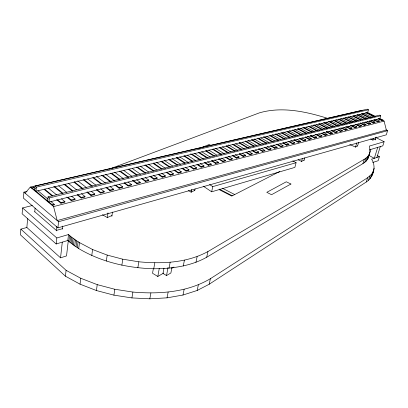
<?xml version="1.0" encoding="UTF-8"?>
<svg xmlns="http://www.w3.org/2000/svg" width="408" height="408" viewBox="0 0 408 408"><rect width="100%" height="100%" fill="white"/><g stroke="black" fill="none" stroke-linecap="round" stroke-linejoin="round"><path stroke-width="0.61" d="M26.877 227.486L20.864 229.133L20.4 234.804L65.413 276.196L80.05 284.177L96.416 290.537L113.914 295.147L131.927 297.922L149.833 298.819L167.035 297.845L182.983 295.035L197.171 290.47L209.177 284.243L366.282 181.994C373.529 177.383 376.564 166.489 371.606 159.161L379.415 156.682L378.15 160.711L372.744 162.46M32.365 205.494L22.598 207.947L22.124 213.787L56.171 243.979L67.825 240.475L73.481 245.045L78.724 248.584C101.306 262.043 127.633 268.071 153.75 268.765C171.926 268.709 190.628 266.251 206.708 257.249L362.911 163.634C365.956 161.843 368.659 158.906 368.898 155.229M26.994 191.418L23.893 192.148L23.409 198.115L57.905 227.858L386.289 134.834L387.6 130.667L385.907 129.826M27.647 218.331L26.862 227.491L60.542 257.82L66.529 255.918L68.335 240.322M31.538 188.134L31.589 187.527L33.558 187.068L35.486 188.674M33.502 187.68L33.558 187.068M34.746 190.169L35.113 186.068L367.271 109.181L368.48 109.772L367.654 112.552L36.016 191.23L36.389 187.129L35.113 186.068M34.757 211.91L35.098 208.151M47.67 200.976L48.078 196.834L379.496 115.153L380.735 115.755L379.879 118.555L48.986 202.082L49.399 197.936L48.078 196.834M31.589 187.527L52.306 204.857L52.239 205.479L54.218 204.969L54.284 204.347L50.908 201.537M56.314 230.857L56.768 226.562M56.171 243.979L56.819 237.976L22.598 207.947M57.905 227.858L58.563 221.717L23.893 192.148M61.506 198.859L64.892 201.629L64.821 202.246L60.945 203.24L61.011 202.623L57.63 199.838M62.358 229.128L62.699 226.078M60.542 257.82L62.291 242.138M71.579 196.233L75.057 199.022L74.985 199.634L71.196 200.609L71.267 199.996L67.876 197.253M67.825 240.475L68.508 234.539L56.819 237.976M68.881 241.398L69.569 235.452L68.508 234.539M65.413 276.196L66.096 270.325L20.864 229.133M69.972 242.316L70.671 236.37L69.569 235.452M71.104 243.229L71.808 237.278L70.671 236.37M72.272 244.137L72.981 238.18L71.808 237.278M73.481 245.045L74.195 239.078L72.981 238.18M74.73 245.937L75.449 239.97L74.195 239.078M81.508 193.729L84.992 196.477L84.92 197.079L81.212 198.033L81.289 197.426L77.806 194.662M76.016 246.83L76.745 240.858L75.449 239.97M77.347 247.712L78.081 241.74L76.745 240.858M78.724 248.584L79.463 242.607L78.081 241.74M91.219 191.276L94.712 193.984L94.636 194.58L91.01 195.514L91.086 194.912L87.098 191.801M80.05 284.177L80.804 278.287L66.096 270.325M91.774 255.52L92.575 249.518L79.463 242.607M100.72 188.879L104.219 191.546L104.137 192.137L100.592 193.05L100.674 192.454L96.676 189.389M110.017 186.532L113.521 189.164L113.434 189.751L109.966 190.638L110.053 190.052L106.549 187.41M96.416 290.537L97.242 284.641L80.804 278.287M107.309 217.77L107.998 212.894M111.863 216.301L112.47 212.053M106.325 261.089L107.192 255.087L92.575 249.518M119.116 184.238L122.624 186.828L122.538 187.41L119.141 188.282L119.228 187.7L115.719 185.094M127.939 181.927L131.534 184.544L131.447 185.12L128.122 185.971L128.209 185.395L124.613 182.764M113.914 295.147L114.816 289.262L97.242 284.641M121.859 265.2L122.798 259.202L107.192 255.087M136.66 179.724L140.26 182.305L140.168 182.876L136.915 183.712L137.006 183.141L133.406 180.545M368.113 158.304L370.204 150.98L369.317 146.084L384.122 141.729L382.826 145.84L369.806 149.751M145.202 177.572L148.803 180.117L148.711 180.683L145.523 181.499L145.615 180.933L142.015 178.378M131.927 297.922L132.901 292.062C159.202 294.296 187.216 292.444 210.406 278.684L367.608 177.725L371.632 174.226L373.743 170.274M137.848 267.77L138.847 261.798C162.154 264.002 186.93 262.946 207.932 251.552L364.242 159.278C366.817 157.748 369.174 155.509 369.959 152.526M153.571 175.46L157.172 177.97L157.075 178.531L153.954 179.331L154.051 178.77L150.45 176.246M161.772 173.39L165.373 175.868L165.276 176.424L162.216 177.21L162.313 176.654L158.712 174.165M153.413 268.362L152.536 273.273L157.799 276.466L163.613 273.08M170.309 175.129L170.411 174.578L173.41 173.808L173.308 174.359L170.309 175.129L166.199 172.319M153.75 268.765L154.811 262.829M149.833 298.819L150.878 293M157.799 276.466L159.263 268.469M178.245 173.089L178.347 172.543L181.285 171.788L181.183 172.334L178.245 173.089L174.027 170.248M372.433 174.456L374.131 168.167M163.975 268.178L162.996 273.436L166.515 275.553L170.886 272.978L171.936 267.5M186.023 171.09L186.124 170.549L189.006 169.81L188.899 170.35L186.023 171.09L181.805 168.29M166.515 275.553L168.019 267.602M169.045 268.178L170.161 262.288M167.035 297.845L168.147 292.072M193.647 169.131L193.749 168.591L196.574 167.867L196.472 168.407L193.647 169.131L189.434 166.367M191.092 192.449L191.678 189.414M194.728 190.74L195.085 188.929M201.124 167.209L201.231 166.673L204 165.964L203.893 166.5L201.124 167.209L196.916 164.48M183.258 266.026L184.421 260.197M208.457 165.327L208.565 164.796L211.283 164.098L211.176 164.628L208.457 165.327L204.255 162.629M182.983 295.035L184.146 289.328M215.654 163.475L215.761 162.95L218.428 162.267L218.321 162.792L215.654 163.475L211.344 160.742M195.942 262.359L197.141 256.596M211.665 191.796L212.741 186.624L296.096 162.721L294.877 167.397L211.665 191.796L203.291 186.191M222.712 161.66L222.824 161.14L225.44 160.466L225.328 160.987L222.712 161.66L218.413 158.962M197.171 290.47L198.375 284.83M206.708 257.249L207.932 251.552M229.638 159.88L229.75 159.365L232.32 158.707L232.208 159.217L229.638 159.88L225.344 157.218M236.441 158.131L236.553 157.621L239.073 156.973L238.96 157.483L236.441 158.131L232.152 155.499M209.177 284.243L210.406 278.684M243.117 156.417L243.229 155.907L245.708 155.275L245.591 155.779L243.117 156.417L239.369 154.142M249.671 154.729L249.788 154.224L252.215 153.602L252.103 154.107L249.671 154.729L245.932 152.485M256.107 153.076L256.224 152.577L258.611 151.965L258.494 152.464L256.107 153.076L251.726 150.47M262.431 151.45L262.548 150.955L264.894 150.353L264.777 150.848L262.431 151.45L258.606 149.195M268.642 149.853L268.76 149.364L271.065 148.772L270.948 149.262L268.642 149.853L264.823 147.625M274.742 148.288L274.865 147.798L277.129 147.217L277.007 147.706L274.742 148.288L270.392 145.768M280.74 146.742L280.862 146.258L283.086 145.687L282.968 146.171L280.74 146.742L276.395 144.254M286.635 145.228L286.758 144.748L288.946 144.187L288.823 144.667L286.635 145.228L282.841 143.075M292.429 143.738L292.551 143.264L294.698 142.713L294.576 143.188L292.429 143.738L287.987 141.239M298.126 142.275L298.248 141.8L300.359 141.26L300.237 141.734L298.126 142.275L293.694 139.806M303.572 140.877L303.695 140.408L305.776 139.873L305.648 140.342L303.572 140.877L299.151 138.429M301.497 161.675L302.308 158.615M309.08 139.459L309.203 138.995L311.248 138.47L311.125 138.934L309.08 139.459L305.22 137.343M304.026 160.375L304.669 157.937M314.497 138.067L314.624 137.603L316.634 137.088L316.511 137.552L314.497 138.067L310.1 135.675M319.826 136.695L319.954 136.236L321.932 135.731L321.81 136.19L319.826 136.695L315.44 134.329M325.074 135.349L325.196 134.895L327.145 134.395L327.017 134.849L325.074 135.349L321.244 133.299M330.23 134.023L330.358 133.569L332.275 133.079L332.148 133.533L330.23 134.023L326.308 131.937M335.31 132.717L335.437 132.269L337.319 131.784L337.197 132.233L335.31 132.717L331.393 130.652M340.308 131.432L340.43 130.988L342.286 130.509L342.159 130.958L340.308 131.432L335.845 129.101M345.224 130.167L345.352 129.724L347.177 129.26L347.05 129.698L345.224 130.167L340.777 127.857M350.064 128.923L350.192 128.484L351.992 128.025L351.864 128.464L350.064 128.923L345.632 126.638M354.832 127.699L354.96 127.26L356.73 126.806L356.602 127.245L354.832 127.699L350.411 125.434M359.525 126.495L359.652 126.057L361.396 125.613L361.269 126.047L359.525 126.495L355.557 124.476M355.506 147.115L356.755 142.917M357.566 145.988L358.632 142.402M364.145 125.307L364.278 124.873L365.996 124.435L365.864 124.863L364.145 125.307L360.193 123.308M368.699 124.134L368.827 123.706L370.52 123.272L370.393 123.701L368.699 124.134L364.757 122.155M373.182 122.981L373.315 122.558L374.978 122.13L374.85 122.553L373.182 122.981L369.25 121.023M362.911 163.634L364.242 159.278M364.691 162.425L366.017 158.085M377.599 121.849L377.731 121.426L379.374 121.003L379.241 121.426L377.599 121.849L373.682 119.906M366.144 161.124L367.47 156.805M372.805 140.102L373.34 138.358M369.801 150.593L370.168 149.384M367.282 159.747L368.603 155.448M369.082 154.622L370.204 150.98M375.207 139.944L376.1 137.047M382.036 120.707L382.168 120.289L382.979 120.079L382.847 120.498L382.036 120.707L378.129 118.784M366.282 181.994L367.608 177.725M377.716 147.375L374.309 158.304L368.878 155.412M368.546 180.285L369.872 176.042M370.311 178.449L371.632 174.226M376.875 157.488L380.281 146.605M371.601 176.501L372.917 172.304M25.123 193.193L30.284 187.083L362.12 110.308M171.783 268.316L173.981 267.041M357.581 145.931L355.526 147.059L349.707 144.519M304.098 160.089L301.573 161.389L298.182 159.819M279.796 171.452L231.739 196.064L219.152 189.603M194.8 190.393L191.158 192.097L188.394 190.643M111.976 215.501L107.335 217.581L102.428 214.715M199.349 148.42L209.166 144.514L211.232 145.513M109.4 169.07L259.371 112.868C282.106 106.238 306.408 111.664 328.42 118.595M62.404 228.709L56.355 230.438L34.777 211.716M375.401 139.312L372.825 140.051L370.607 138.909M58.563 221.717L387.6 130.667M53.575 206.596L384.091 121.11L386.351 130.045L57.222 220.57L53.575 206.596L30.284 187.083M52.306 204.857L54.284 204.347M61.011 202.623L64.892 201.629M71.267 199.996L75.057 199.022M81.289 197.426L84.992 196.477M91.086 194.912L94.712 193.984M100.674 192.454L104.219 191.546M110.053 190.052L113.521 189.164M119.228 187.7L122.624 186.828M128.209 185.395L131.534 184.544M137.006 183.141L140.26 182.305M145.615 180.933L148.803 180.117M154.051 178.77L157.172 177.97M162.313 176.654L165.373 175.868M49.399 197.936L380.735 115.755M36.389 187.129L368.48 109.772M114.816 289.262L132.901 292.062M122.798 259.202L138.847 261.798M367.348 112.399L375.722 116.515M379.629 118.432L382.979 120.079M381.842 120.003L384.091 121.11M365.971 112.322L374.35 116.438M378.818 118.636L382.168 120.289M365.849 112.736L374.223 116.856M363.701 113.266L372.096 117.412M376.013 119.345L379.374 121.003M362.044 113.659L370.449 117.82M374.371 119.758L377.731 121.426M361.361 113.801L369.199 117.683M359.259 114.317L367.679 118.504M371.611 120.457L374.978 122.13M373.728 121.997L374.85 122.553M357.576 114.714L366.007 118.917M369.939 120.875L373.315 122.558M356.893 114.857L365.318 119.059M354.756 115.388L362.635 119.33M367.144 121.584L370.52 123.272M353.042 115.79L360.937 119.748M365.446 122.012L368.827 123.706M352.92 116.214L360.81 120.176M350.181 116.469L358.086 120.452M362.605 122.726L365.996 124.435M348.442 116.882L356.357 120.875M360.32 122.874L364.278 124.873M347.754 117.019L356.235 121.309M345.535 117.57L354.032 121.88M358 123.889L361.396 125.613M343.776 117.989L352.283 122.313M356.25 124.328L359.652 126.057M343.082 118.126L351.023 122.165M340.711 118.631L349.549 123.139M353.415 125.118L356.73 126.806M375.737 137.445L384.122 141.729M338.921 119.054L347.218 123.298M351.64 125.562L354.96 127.26M338.247 119.202L346.54 123.451M222.309 188.21L234.702 194.545M335.927 119.763L344.791 124.323M348.667 126.317L351.992 128.025M219.31 189.113L232.295 195.779M334.106 120.192L342.98 124.766M346.866 126.771L350.192 128.484M333.433 120.345L341.751 124.634M331.067 120.916L339.4 125.231M343.842 127.531L347.177 129.26M329.22 121.349L338.12 125.97M342.011 127.995L345.352 129.724M328.542 121.502L336.886 125.837M326.13 122.084L334.489 126.444M338.946 128.765L342.286 130.509M324.253 122.528L332.622 126.903M337.085 129.234L340.43 130.988M323.58 122.675L331.944 127.056M321.672 123.563L329.496 127.673M333.968 130.024L337.319 131.784M319.214 123.721L327.604 128.143M332.081 130.499L335.437 132.269M318.536 123.874L326.92 128.296M377.181 155.504L379.415 156.682M316.582 124.772L324.431 128.928M328.909 131.299L332.275 133.079M330.465 132.641L332.148 133.533M314.089 124.935L322.504 129.402M326.431 131.483L330.358 133.569M313.41 125.083L321.82 129.555M311.411 126.001L319.841 130.499M323.212 132.294L327.145 134.395M309.325 126.403L317.536 130.795M321.912 133.136L325.196 134.895M308.116 126.271L316.322 130.662M306.036 127.184L314.257 131.606M318.643 133.962L321.932 135.731M303.491 127.362L312.273 132.095M316.659 134.462L319.954 136.236M302.828 127.52L311.6 132.258M300.696 128.454L308.943 132.916M313.339 135.303L316.634 137.088M298.12 128.632L306.372 133.12M310.774 135.512L314.624 137.603M297.452 128.79L306.25 133.579M294.719 129.438L302.986 133.951M307.392 136.364L311.248 138.47M292.658 129.928L301.481 134.762M305.342 136.879L309.203 138.995M292.541 130.387L300.808 134.926M289.201 130.744L298.039 135.614M301.905 137.741L305.776 139.873M287.66 131.544L295.953 136.129M300.375 138.572L303.695 140.408M286.992 131.708L294.729 135.986M283.749 132.034L292.607 136.955M297.039 139.414L300.359 141.26M282.173 132.85L289.935 137.17M294.367 139.643L298.248 141.8M280.949 132.697L289.813 137.644M278.603 133.696L286.375 138.047M290.817 140.536L294.698 142.713M275.885 133.895L284.774 138.893M289.216 141.387L292.551 143.264M275.216 134.059L284.101 139.057M272.151 134.696L280.816 139.597M285.151 142.045L288.946 144.187M269.948 135.221L278.623 140.138M282.963 142.596L286.758 144.748M269.836 135.696L278.506 140.617M266.801 136.405L274.941 141.046M279.832 143.83L283.086 145.687M264.562 136.935L273.253 141.907M277.058 144.085L280.862 146.258M263.364 136.792L272.049 141.77M260.804 137.822L268.969 142.519M273.319 145.024L277.129 147.217M257.983 138.052L266.694 143.081M271.595 145.911L274.865 147.798M257.871 138.531L266.582 143.565M292.806 160.813L296.096 162.721M254.164 138.955L263.43 144.34M267.25 146.554L271.065 148.772M252.389 139.822L260.574 144.59M264.94 147.135L268.76 149.364M251.19 139.669L259.916 144.764M247.957 140.423L256.698 145.549M261.615 148.43L264.894 150.353M245.601 140.979L254.347 146.13M258.723 148.701L262.548 150.955M245.489 141.469L253.689 146.299M242.189 142.239L250.4 147.104M255.326 150.016L258.611 151.965M239.246 142.484L248.554 148.017M252.389 150.297L256.224 152.577M239.134 142.979L247.35 147.864M235.656 143.698L244.203 148.808M248.477 151.368L252.215 153.602M233.213 144.274L241.766 149.41M246.044 151.98L249.788 154.224M232.57 144.452L241.118 149.593M228.577 144.927L237.675 150.424M242.495 153.331L245.708 155.275M226.629 145.84L235.197 151.036M239.481 153.632L243.229 155.907M225.986 146.013L234.549 151.215M222.457 146.829L231.035 152.062M235.324 154.683L239.073 156.973M219.922 147.426L228.506 152.689M232.8 155.315L236.553 157.621M219.285 147.604L227.863 152.867M215.674 148.436L224.267 153.734M228.562 156.386L232.32 158.707M213.098 149.048L221.692 154.372M225.991 157.034L229.75 159.365M212.456 149.221L221.049 154.55M208.774 150.073L216.837 155.101M221.677 158.12L225.44 160.466M206.147 150.695L214.751 156.085M219.055 158.783L222.824 161.14M205.505 150.873L213.573 155.927M201.741 151.74L210.355 157.172M214.659 159.89L218.428 162.267M198.956 152.306L207.361 157.626M212.084 160.619L215.761 162.95M198.426 152.551L207.04 158.013M194.468 153.367L203.398 159.069M207.606 161.752L211.283 164.098M191.74 154.015L200.68 159.742M204.882 162.435L208.565 164.796M190.592 153.862L199.522 159.594M187.165 155.101L195.585 160.533M200.318 163.588L204 165.964M184.391 155.759L192.811 161.216M197.543 164.286L201.231 166.673M183.768 155.943L192.183 161.405M179.729 156.861L188.68 162.71M192.892 165.459L196.574 167.867M176.899 157.534L185.324 163.062M190.062 166.173L193.749 168.591M176.276 157.718L184.696 163.251M172.145 158.661L180.576 164.235M185.319 167.372L189.006 169.81M209.59 184.533L212.741 186.624M169.259 159.344L177.694 164.944M182.432 168.096L186.124 170.549M168.642 159.528L177.067 165.133M164.414 160.492L172.849 166.138M177.592 169.32L181.285 171.788M161.476 161.191L170.437 167.219M174.655 170.059L178.347 172.543M160.854 161.374L169.284 167.056M156.534 162.359L165.5 168.443M169.718 171.304L173.41 173.808M153.434 163.001L162.18 168.963M166.806 172.12L170.411 174.578M153.342 163.547L161.568 169.162M148.395 164.195L157.141 170.207M145.335 164.919L154.081 170.962M144.728 165.113L153.474 171.161M158.1 174.364L162.216 177.21M140.194 166.138L148.94 172.232M137.588 167.234L145.819 173.002M136.471 167.071L145.212 173.201M149.843 176.45L153.954 179.331M132.34 168.479L140.571 174.298M129.157 169.238L137.384 175.088M128.046 169.065L136.782 175.282M141.408 178.576L145.523 181.499M123.808 170.508L132.034 176.409M120.554 171.278L128.78 177.21M119.442 171.105L128.178 177.409M132.289 180.377L136.915 183.712M114.577 172.201L123.313 178.561M111.772 173.364L119.993 179.382M110.665 173.186L119.396 179.576M124.017 182.963L128.122 185.971M105.585 174.236L114.607 180.902M102.699 175.415L111.211 181.744M101.618 175.241L110.629 181.948M114.638 184.931L119.141 188.282M96.502 176.389L105.514 183.151M93.044 177.21L101.546 183.631M92.968 177.791L100.97 183.835M105.968 187.614L109.966 190.638M87.725 178.969L96.222 185.446M84.191 179.806L92.682 186.323M83.12 179.627L91.606 186.145M96.599 189.98L100.592 193.05M77.749 180.831L86.231 187.405M74.139 181.682L83.11 188.69M74.072 182.274L82.538 188.894M87.026 192.398L91.01 195.514M68.564 183.513L76.531 189.802M64.872 184.391L72.833 190.709M63.816 184.197L72.762 191.311M77.234 194.871L81.212 198.033M58.67 185.864L66.611 192.244M54.789 186.675L63.026 193.336M53.759 186.497L62.48 193.55M66.836 197.079L71.196 200.609M48.445 188.18L56.666 194.907M44.589 189.098L52.8 195.86M44.049 189.307L52.255 196.075M56.6 199.66L60.945 203.24M37.893 190.684L48.017 199.124M290.924 184.028L271.55 194.703L266.791 192.331L286.288 181.79L290.924 184.028"/></g></svg>
